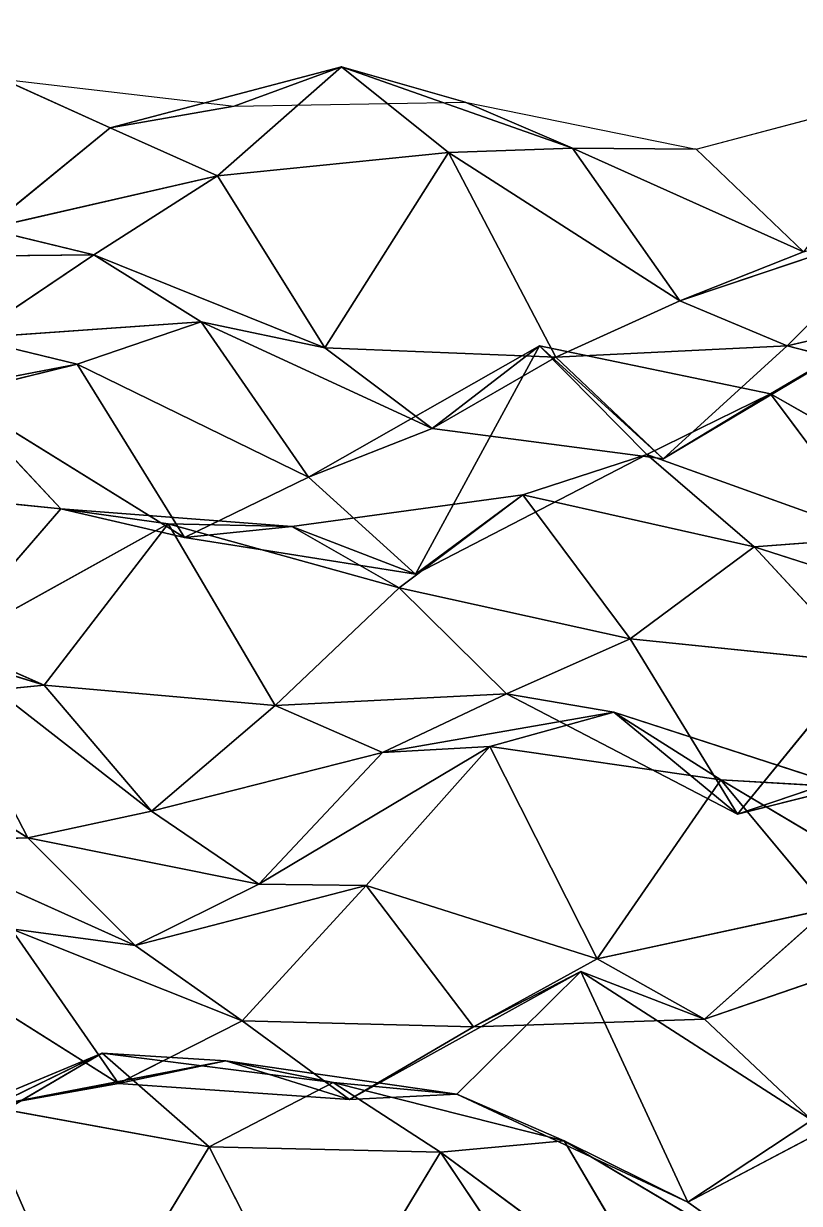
# Model space of a CAD drawing. Header units: metres. Extents: x -3703 to 431, y -1555 to 134.
# Drawn here: x 82.7 to 166.8, y 6.3 to 134.2 of the extents above; entities that cross this region are included whole.
import ezdxf

# ---------------------------------------------------------------- set-up
doc = ezdxf.new("R2010")
doc.units = ezdxf.units.M

msp = doc.modelspace()

# ---------------------------------------------------------------- linework, layer by layer
for p, q in [((92.12601, 122.9233, -361.098), (67.08205, 134.22072, -350.79297)), ((67.08205, 134.22072, -350.79297), (92.12601, 122.9233, -361.098)), ((117.16997, 129.54875, -375.4107), (92.12601, 122.9233, -361.098)), ((92.12601, 122.9233, -361.098), (117.16997, 129.54875, -375.4107)), ((117.16997, 129.54875, -375.4107), (103.75356, 117.719284, -400.261)), ((103.75356, 117.719284, -400.261), (117.16997, 129.54875, -375.4107)), ((105.54242, 125.26603, -334.12637), (117.16997, 129.54875, -375.4107)), ((117.16997, 129.54875, -375.4107), (105.54242, 125.26603, -334.12637)), ((130.58638, 125.71382, -347.05774), (117.16997, 129.54875, -375.4107)), ((142.21393, 120.71136, -386.2658), (117.16997, 129.54875, -375.4107)), ((117.16997, 129.54875, -375.4107), (130.58638, 125.71382, -347.05774)), ((117.16997, 129.54875, -375.4107), (128.79753, 120.262085, -413.6608)), ((128.79753, 120.262085, -413.6608), (117.16997, 129.54875, -375.4107)), ((117.16997, 129.54875, -375.4107), (142.21393, 120.71136, -386.2658)), ((80.49845, 128.21324, -321.9542), (92.12601, 122.9233, -361.098)), ((92.12601, 122.9233, -361.098), (80.49845, 128.21324, -321.9542)), ((80.49845, 128.21324, -321.9542), (105.54242, 125.26603, -334.12637)), ((155.63034, 120.60364, -358.74628), (180.6743, 127.227516, -373.05862)), ((105.54242, 125.26603, -334.12637), (130.58638, 125.71382, -347.05774)), ((130.58638, 125.71382, -347.05774), (142.21393, 120.71136, -386.2658)), ((142.21393, 120.71136, -386.2658), (130.58638, 125.71382, -347.05774)), ((130.58638, 125.71382, -347.05774), (155.63034, 120.60364, -358.74628)), ((105.54242, 125.26603, -334.12637), (92.12601, 122.9233, -361.098)), ((92.12601, 122.9233, -361.098), (105.54242, 125.26603, -334.12637)), ((92.12601, 122.9233, -361.098), (78.7096, 111.980064, -386.14645)), ((78.7096, 111.980064, -386.14645), (92.12601, 122.9233, -361.098)), ((92.12601, 122.9233, -361.098), (103.75356, 117.719284, -400.261)), ((103.75356, 117.719284, -400.261), (92.12601, 122.9233, -361.098)), ((128.79753, 120.262085, -413.6608), (103.75356, 117.719284, -400.261)), ((103.75356, 117.719284, -400.261), (128.79753, 120.262085, -413.6608)), ((128.79753, 120.262085, -413.6608), (115.38112, 99.06676, -436.41684)), ((115.38112, 99.06676, -436.41684), (128.79753, 120.262085, -413.6608)), ((142.21393, 120.71136, -386.2658), (128.79753, 120.262085, -413.6608)), ((128.79753, 120.262085, -413.6608), (142.21393, 120.71136, -386.2658)), ((153.84149, 104.15624, -422.89062), (128.79753, 120.262085, -413.6608)), ((128.79753, 120.262085, -413.6608), (140.42508, 98.07113, -449.02542)), ((140.42508, 98.07113, -449.02542), (128.79753, 120.262085, -413.6608)), ((128.79753, 120.262085, -413.6608), (153.84149, 104.15624, -422.89062)), ((155.63034, 120.60364, -358.74628), (142.21393, 120.71136, -386.2658)), ((167.2579, 109.465355, -396.58234), (142.21393, 120.71136, -386.2658)), ((142.21393, 120.71136, -386.2658), (155.63034, 120.60364, -358.74628)), ((142.21393, 120.71136, -386.2658), (153.84149, 104.15624, -422.89062)), ((153.84149, 104.15624, -422.89062), (142.21393, 120.71136, -386.2658)), ((142.21393, 120.71136, -386.2658), (167.2579, 109.465355, -396.58234)), ((155.63034, 120.60364, -358.74628), (167.2579, 109.465355, -396.58234)), ((167.2579, 109.465355, -396.58234), (155.63034, 120.60364, -358.74628)), ((103.75356, 117.719284, -400.261), (78.7096, 111.980064, -386.14645)), ((78.7096, 111.980064, -386.14645), (103.75356, 117.719284, -400.261)), ((103.75356, 117.719284, -400.261), (90.33716, 109.140305, -425.83813)), ((90.33716, 109.140305, -425.83813), (103.75356, 117.719284, -400.261)), ((103.75356, 117.719284, -400.261), (115.38112, 99.06676, -436.41684)), ((115.38112, 99.06676, -436.41684), (103.75356, 117.719284, -400.261)), ((178.88544, 112.573326, -437.60397), (153.84149, 104.15624, -422.89062)), ((153.84149, 104.15624, -422.89062), (178.88544, 112.573326, -437.60397)), ((178.88544, 112.573326, -437.60397), (165.46904, 99.29198, -462.12964)), ((165.46904, 99.29198, -462.12964), (178.88544, 112.573326, -437.60397)), ((78.7096, 111.980064, -386.14645), (90.33716, 109.140305, -425.83813)), ((90.33716, 109.140305, -425.83813), (78.7096, 111.980064, -386.14645)), ((90.33716, 109.140305, -425.83813), (65.29319, 108.914825, -412.9565)), ((65.29319, 108.914825, -412.9565), (90.33716, 109.140305, -425.83813)), ((90.33716, 109.140305, -425.83813), (76.920746, 100.1183, -451.31622)), ((76.920746, 100.1183, -451.31622), (90.33716, 109.140305, -425.83813)), ((115.38112, 99.06676, -436.41684), (90.33716, 109.140305, -425.83813)), ((90.33716, 109.140305, -425.83813), (101.96471, 101.90254, -464.5464)), ((101.96471, 101.90254, -464.5464), (90.33716, 109.140305, -425.83813)), ((90.33716, 109.140305, -425.83813), (115.38112, 99.06676, -436.41684)), ((167.2579, 109.465355, -396.58234), (153.84149, 104.15624, -422.89062)), ((153.84149, 104.15624, -422.89062), (167.2579, 109.465355, -396.58234)), ((153.84149, 104.15624, -422.89062), (140.42508, 98.07113, -449.02542)), ((140.42508, 98.07113, -449.02542), (153.84149, 104.15624, -422.89062)), ((153.84149, 104.15624, -422.89062), (165.46904, 99.29198, -462.12964)), ((165.46904, 99.29198, -462.12964), (153.84149, 104.15624, -422.89062)), ((101.96471, 101.90254, -464.5464), (76.920746, 100.1183, -451.31622)), ((76.920746, 100.1183, -451.31622), (101.96471, 101.90254, -464.5464)), ((101.96471, 101.90254, -464.5464), (88.5483, 97.302734, -491.0133)), ((88.5483, 97.302734, -491.0133), (101.96471, 101.90254, -464.5464)), ((115.38112, 99.06676, -436.41684), (101.96471, 101.90254, -464.5464)), ((127.00867, 90.34824, -474.79398), (101.96471, 101.90254, -464.5464)), ((101.96471, 101.90254, -464.5464), (115.38112, 99.06676, -436.41684)), ((101.96471, 101.90254, -464.5464), (113.59226, 85.04936, -501.10458)), ((113.59226, 85.04936, -501.10458), (101.96471, 101.90254, -464.5464)), ((101.96471, 101.90254, -464.5464), (127.00867, 90.34824, -474.79398)), ((177.09659, 101.97752, -503.0568), (152.05263, 87.02748, -486.88263)), ((152.05263, 87.02748, -486.88263), (177.09659, 101.97752, -503.0568)), ((177.09659, 101.97752, -503.0568), (163.68019, 94.09549, -528.7898)), ((163.68019, 94.09549, -528.7898), (177.09659, 101.97752, -503.0568)), ((165.46904, 99.29198, -462.12964), (177.09659, 101.97752, -503.0568)), ((177.09659, 101.97752, -503.0568), (165.46904, 99.29198, -462.12964)), ((76.920746, 100.1183, -451.31622), (88.5483, 97.302734, -491.0133)), ((88.5483, 97.302734, -491.0133), (76.920746, 100.1183, -451.31622)), ((138.63623, 99.27809, -517.11743), (113.59226, 85.04936, -501.10458)), ((113.59226, 85.04936, -501.10458), (138.63623, 99.27809, -517.11743)), ((140.42508, 98.07113, -449.02542), (115.38112, 99.06676, -436.41684)), ((115.38112, 99.06676, -436.41684), (127.00867, 90.34824, -474.79398)), ((127.00867, 90.34824, -474.79398), (115.38112, 99.06676, -436.41684)), ((115.38112, 99.06676, -436.41684), (140.42508, 98.07113, -449.02542)), ((138.63623, 99.27809, -517.11743), (125.21981, 74.52333, -539.0775)), ((125.21981, 74.52333, -539.0775), (138.63623, 99.27809, -517.11743)), ((127.00867, 90.34824, -474.79398), (138.63623, 99.27809, -517.11743)), ((138.63623, 99.27809, -517.11743), (127.00867, 90.34824, -474.79398)), ((152.05263, 87.02748, -486.88263), (138.63623, 99.27809, -517.11743)), ((163.68019, 94.09549, -528.7898), (138.63623, 99.27809, -517.11743)), ((138.63623, 99.27809, -517.11743), (152.05263, 87.02748, -486.88263)), ((138.63623, 99.27809, -517.11743), (150.26378, 87.506874, -554.81195)), ((150.26378, 87.506874, -554.81195), (138.63623, 99.27809, -517.11743)), ((138.63623, 99.27809, -517.11743), (163.68019, 94.09549, -528.7898)), ((165.46904, 99.29198, -462.12964), (140.42508, 98.07113, -449.02542)), ((140.42508, 98.07113, -449.02542), (165.46904, 99.29198, -462.12964)), ((165.46904, 99.29198, -462.12964), (152.05263, 87.02748, -486.88263)), ((152.05263, 87.02748, -486.88263), (165.46904, 99.29198, -462.12964)), ((190.513, 92.90019, -473.5316), (165.46904, 99.29198, -462.12964)), ((165.46904, 99.29198, -462.12964), (190.513, 92.90019, -473.5316)), ((88.5483, 97.302734, -491.0133), (63.504337, 92.50876, -477.1101)), ((63.504337, 92.50876, -477.1101), (88.5483, 97.302734, -491.0133)), ((88.5483, 97.302734, -491.0133), (75.13189, 94.02254, -517.77527)), ((75.13189, 94.02254, -517.77527), (88.5483, 97.302734, -491.0133)), ((113.59226, 85.04936, -501.10458), (88.5483, 97.302734, -491.0133)), ((88.5483, 97.302734, -491.0133), (100.17585, 78.50415, -527.1365)), ((100.17585, 78.50415, -527.1365), (88.5483, 97.302734, -491.0133)), ((88.5483, 97.302734, -491.0133), (113.59226, 85.04936, -501.10458)), ((140.42508, 98.07113, -449.02542), (127.00867, 90.34824, -474.79398)), ((127.00867, 90.34824, -474.79398), (140.42508, 98.07113, -449.02542)), ((140.42508, 98.07113, -449.02542), (152.05263, 87.02748, -486.88263)), ((152.05263, 87.02748, -486.88263), (140.42508, 98.07113, -449.02542)), ((100.17585, 78.50415, -527.1365), (75.13189, 94.02254, -517.77527)), ((75.13189, 94.02254, -517.77527), (86.759445, 81.622314, -555.32916)), ((86.759445, 81.622314, -555.32916), (75.13189, 94.02254, -517.77527)), ((75.13189, 94.02254, -517.77527), (100.17585, 78.50415, -527.1365)), ((163.68019, 94.09549, -528.7898), (150.26378, 87.506874, -554.81195)), ((150.26378, 87.506874, -554.81195), (163.68019, 94.09549, -528.7898)), ((152.05263, 87.02748, -486.88263), (163.68019, 94.09549, -528.7898)), ((163.68019, 94.09549, -528.7898), (152.05263, 87.02748, -486.88263)), ((188.72415, 79.80503, -538.42554), (163.68019, 94.09549, -528.7898)), ((163.68019, 94.09549, -528.7898), (175.30774, 78.50402, -565.63007)), ((175.30774, 78.50402, -565.63007), (163.68019, 94.09549, -528.7898)), ((163.68019, 94.09549, -528.7898), (188.72415, 79.80503, -538.42554)), ((127.00867, 90.34824, -474.79398), (113.59226, 85.04936, -501.10458)), ((113.59226, 85.04936, -501.10458), (127.00867, 90.34824, -474.79398)), ((152.05263, 87.02748, -486.88263), (127.00867, 90.34824, -474.79398)), ((127.00867, 90.34824, -474.79398), (152.05263, 87.02748, -486.88263)), ((150.26378, 87.506874, -554.81195), (125.21981, 74.52333, -539.0775)), ((125.21981, 74.52333, -539.0775), (150.26378, 87.506874, -554.81195)), ((150.26378, 87.506874, -554.81195), (136.84738, 83.127815, -581.32825)), ((136.84738, 83.127815, -581.32825), (150.26378, 87.506874, -554.81195)), ((175.30774, 78.50402, -565.63007), (150.26378, 87.506874, -554.81195)), ((150.26378, 87.506874, -554.81195), (161.89133, 77.49388, -592.89966)), ((161.89133, 77.49388, -592.89966), (150.26378, 87.506874, -554.81195)), ((150.26378, 87.506874, -554.81195), (175.30774, 78.50402, -565.63007)), ((113.59226, 85.04936, -501.10458), (100.17585, 78.50415, -527.1365)), ((100.17585, 78.50415, -527.1365), (113.59226, 85.04936, -501.10458)), ((113.59226, 85.04936, -501.10458), (125.21981, 74.52333, -539.0775)), ((125.21981, 74.52333, -539.0775), (113.59226, 85.04936, -501.10458)), ((86.759445, 81.622314, -555.32916), (61.715485, 84.18376, -543.07074)), ((61.715485, 84.18376, -543.07074), (86.759445, 81.622314, -555.32916)), ((136.84738, 83.127815, -581.32825), (111.803406, 79.723366, -567.7358)), ((111.803406, 79.723366, -567.7358), (136.84738, 83.127815, -581.32825)), ((136.84738, 83.127815, -581.32825), (123.43096, 73.054085, -606.57117)), ((123.43096, 73.054085, -606.57117), (136.84738, 83.127815, -581.32825)), ((125.21981, 74.52333, -539.0775), (136.84738, 83.127815, -581.32825)), ((136.84738, 83.127815, -581.32825), (125.21981, 74.52333, -539.0775)), ((161.89133, 77.49388, -592.89966), (136.84738, 83.127815, -581.32825)), ((136.84738, 83.127815, -581.32825), (148.47491, 67.52932, -618.167)), ((148.47491, 67.52932, -618.167), (136.84738, 83.127815, -581.32825)), ((136.84738, 83.127815, -581.32825), (161.89133, 77.49388, -592.89966)), ((86.759445, 81.622314, -555.32916), (73.34303, 66.08864, -579.3512)), ((73.34303, 66.08864, -579.3512), (86.759445, 81.622314, -555.32916)), ((100.17585, 78.50415, -527.1365), (86.759445, 81.622314, -555.32916)), ((111.803406, 79.723366, -567.7358), (86.759445, 81.622314, -555.32916)), ((86.759445, 81.622314, -555.32916), (100.17585, 78.50415, -527.1365)), ((86.759445, 81.622314, -555.32916), (98.38699, 79.999435, -595.29297)), ((98.38699, 79.999435, -595.29297), (86.759445, 81.622314, -555.32916)), ((86.759445, 81.622314, -555.32916), (111.803406, 79.723366, -567.7358)), ((98.38699, 79.999435, -595.29297), (73.34303, 66.08864, -579.3512)), ((73.34303, 66.08864, -579.3512), (98.38699, 79.999435, -595.29297)), ((98.38699, 79.999435, -595.29297), (84.97058, 62.522392, -618.8804)), ((84.97058, 62.522392, -618.8804), (98.38699, 79.999435, -595.29297)), ((111.803406, 79.723366, -567.7358), (98.38699, 79.999435, -595.29297)), ((123.43096, 73.054085, -606.57117), (98.38699, 79.999435, -595.29297)), ((98.38699, 79.999435, -595.29297), (111.803406, 79.723366, -567.7358)), ((98.38699, 79.999435, -595.29297), (110.01455, 60.305252, -631.2158)), ((110.01455, 60.305252, -631.2158), (98.38699, 79.999435, -595.29297)), ((98.38699, 79.999435, -595.29297), (123.43096, 73.054085, -606.57117)), ((100.17585, 78.50415, -527.1365), (111.803406, 79.723366, -567.7358)), ((111.803406, 79.723366, -567.7358), (100.17585, 78.50415, -527.1365)), ((125.21981, 74.52333, -539.0775), (111.803406, 79.723366, -567.7358)), ((111.803406, 79.723366, -567.7358), (125.21981, 74.52333, -539.0775)), ((111.803406, 79.723366, -567.7358), (123.43096, 73.054085, -606.57117)), ((123.43096, 73.054085, -606.57117), (111.803406, 79.723366, -567.7358)), ((125.21981, 74.52333, -539.0775), (100.17585, 78.50415, -527.1365)), ((100.17585, 78.50415, -527.1365), (125.21981, 74.52333, -539.0775)), ((175.30774, 78.50402, -565.63007), (161.89133, 77.49388, -592.89966)), ((161.89133, 77.49388, -592.89966), (175.30774, 78.50402, -565.63007)), ((161.89133, 77.49388, -592.89966), (148.47491, 67.52932, -618.167)), ((148.47491, 67.52932, -618.167), (161.89133, 77.49388, -592.89966)), ((186.9353, 69.46976, -603.93665), (161.89133, 77.49388, -592.89966)), ((161.89133, 77.49388, -592.89966), (173.51889, 64.980316, -630.4282)), ((173.51889, 64.980316, -630.4282), (161.89133, 77.49388, -592.89966)), ((161.89133, 77.49388, -592.89966), (186.9353, 69.46976, -603.93665)), ((123.43096, 73.054085, -606.57117), (110.01455, 60.305252, -631.2158)), ((110.01455, 60.305252, -631.2158), (123.43096, 73.054085, -606.57117)), ((148.47491, 67.52932, -618.167), (123.43096, 73.054085, -606.57117)), ((123.43096, 73.054085, -606.57117), (135.0585, 61.57125, -644.3302)), ((135.0585, 61.57125, -644.3302), (123.43096, 73.054085, -606.57117)), ((123.43096, 73.054085, -606.57117), (148.47491, 67.52932, -618.167)), ((84.97058, 62.522392, -618.8804), (71.554184, 68.36383, -647.68207)), ((96.59815, 48.85469, -656.1509), (71.554184, 68.36383, -647.68207)), ((71.554184, 68.36383, -647.68207), (84.97058, 62.522392, -618.8804)), ((71.554184, 68.36383, -647.68207), (83.18174, 45.954796, -682.9979)), ((83.18174, 45.954796, -682.9979), (71.554184, 68.36383, -647.68207)), ((71.554184, 68.36383, -647.68207), (96.59815, 48.85469, -656.1509)), ((148.47491, 67.52932, -618.167), (135.0585, 61.57125, -644.3302)), ((135.0585, 61.57125, -644.3302), (148.47491, 67.52932, -618.167)), ((173.51889, 64.980316, -630.4282), (148.47491, 67.52932, -618.167)), ((148.47491, 67.52932, -618.167), (160.10248, 48.53575, -654.2466)), ((160.10248, 48.53575, -654.2466), (148.47491, 67.52932, -618.167)), ((148.47491, 67.52932, -618.167), (173.51889, 64.980316, -630.4282)), ((73.34303, 66.08864, -579.3512), (84.97058, 62.522392, -618.8804)), ((84.97058, 62.522392, -618.8804), (73.34303, 66.08864, -579.3512)), ((173.51889, 64.980316, -630.4282), (160.10248, 48.53575, -654.2466)), ((160.10248, 48.53575, -654.2466), (173.51889, 64.980316, -630.4282)), ((83.18174, 45.954796, -682.9979), (58.13777, 61.78576, -673.70667)), ((58.13777, 61.78576, -673.70667), (83.18174, 45.954796, -682.9979)), ((84.97058, 62.522392, -618.8804), (59.92662, 60.041565, -605.4945)), ((59.92662, 60.041565, -605.4945), (84.97058, 62.522392, -618.8804)), ((110.01455, 60.305252, -631.2158), (84.97058, 62.522392, -618.8804)), ((84.97058, 62.522392, -618.8804), (96.59815, 48.85469, -656.1509)), ((96.59815, 48.85469, -656.1509), (84.97058, 62.522392, -618.8804)), ((84.97058, 62.522392, -618.8804), (110.01455, 60.305252, -631.2158)), ((135.0585, 61.57125, -644.3302), (110.01455, 60.305252, -631.2158)), ((110.01455, 60.305252, -631.2158), (135.0585, 61.57125, -644.3302)), ((135.0585, 61.57125, -644.3302), (121.64211, 55.21192, -670.4036)), ((121.64211, 55.21192, -670.4036), (135.0585, 61.57125, -644.3302)), ((160.10248, 48.53575, -654.2466), (135.0585, 61.57125, -644.3302)), ((135.0585, 61.57125, -644.3302), (146.68607, 59.588463, -684.2135)), ((146.68607, 59.588463, -684.2135), (135.0585, 61.57125, -644.3302)), ((135.0585, 61.57125, -644.3302), (160.10248, 48.53575, -654.2466)), ((110.01455, 60.305252, -631.2158), (96.59815, 48.85469, -656.1509)), ((96.59815, 48.85469, -656.1509), (110.01455, 60.305252, -631.2158)), ((110.01455, 60.305252, -631.2158), (121.64211, 55.21192, -670.4036)), ((121.64211, 55.21192, -670.4036), (110.01455, 60.305252, -631.2158)), ((146.68607, 59.588463, -684.2135), (121.64211, 55.21192, -670.4036)), ((121.64211, 55.21192, -670.4036), (146.68607, 59.588463, -684.2135)), ((146.68607, 59.588463, -684.2135), (133.26965, 55.84629, -710.8722)), ((133.26965, 55.84629, -710.8722), (146.68607, 59.588463, -684.2135)), ((160.10248, 48.53575, -654.2466), (146.68607, 59.588463, -684.2135)), ((171.73004, 51.464005, -695.228), (146.68607, 59.588463, -684.2135)), ((146.68607, 59.588463, -684.2135), (160.10248, 48.53575, -654.2466)), ((146.68607, 59.588463, -684.2135), (158.31363, 52.239227, -722.89685)), ((158.31363, 52.239227, -722.89685), (146.68607, 59.588463, -684.2135)), ((146.68607, 59.588463, -684.2135), (171.73004, 51.464005, -695.228)), ((185.14642, 57.02803, -668.9767), (160.10248, 48.53575, -654.2466)), ((160.10248, 48.53575, -654.2466), (185.14642, 57.02803, -668.9767)), ((121.64211, 55.21192, -670.4036), (96.59815, 48.85469, -656.1509)), ((96.59815, 48.85469, -656.1509), (121.64211, 55.21192, -670.4036)), ((133.26965, 55.84629, -710.8722), (108.2257, 40.923508, -694.7041)), ((108.2257, 40.923508, -694.7041), (133.26965, 55.84629, -710.8722)), ((121.64211, 55.21192, -670.4036), (108.2257, 40.923508, -694.7041)), ((108.2257, 40.923508, -694.7041), (121.64211, 55.21192, -670.4036)), ((133.26965, 55.84629, -710.8722), (119.85325, 40.79023, -735.001)), ((119.85325, 40.79023, -735.001), (133.26965, 55.84629, -710.8722)), ((121.64211, 55.21192, -670.4036), (133.26965, 55.84629, -710.8722)), ((133.26965, 55.84629, -710.8722), (121.64211, 55.21192, -670.4036)), ((158.31363, 52.239227, -722.89685), (133.26965, 55.84629, -710.8722)), ((133.26965, 55.84629, -710.8722), (144.89722, 32.84429, -746.0554)), ((144.89722, 32.84429, -746.0554), (133.26965, 55.84629, -710.8722)), ((133.26965, 55.84629, -710.8722), (158.31363, 52.239227, -722.89685)), ((158.31363, 52.239227, -722.89685), (144.89722, 32.84429, -746.0554)), ((144.89722, 32.84429, -746.0554), (158.31363, 52.239227, -722.89685)), ((171.73004, 51.464005, -695.228), (158.31363, 52.239227, -722.89685)), ((183.35757, 37.30661, -732.389), (158.31363, 52.239227, -722.89685)), ((158.31363, 52.239227, -722.89685), (171.73004, 51.464005, -695.228)), ((158.31363, 52.239227, -722.89685), (169.94116, 38.246895, -760.09467)), ((169.94116, 38.246895, -760.09467), (158.31363, 52.239227, -722.89685)), ((158.31363, 52.239227, -722.89685), (183.35757, 37.30661, -732.389)), ((160.10248, 48.53575, -654.2466), (171.73004, 51.464005, -695.228)), ((171.73004, 51.464005, -695.228), (160.10248, 48.53575, -654.2466)), ((96.59815, 48.85469, -656.1509), (83.18174, 45.954796, -682.9979)), ((83.18174, 45.954796, -682.9979), (96.59815, 48.85469, -656.1509)), ((96.59815, 48.85469, -656.1509), (108.2257, 40.923508, -694.7041)), ((108.2257, 40.923508, -694.7041), (96.59815, 48.85469, -656.1509)), ((83.18174, 45.954796, -682.9979), (69.76533, 45.574356, -710.4083)), ((69.76533, 45.574356, -710.4083), (83.18174, 45.954796, -682.9979)), ((94.80929, 34.2731, -720.71246), (69.76533, 45.574356, -710.4083)), ((69.76533, 45.574356, -710.4083), (94.80929, 34.2731, -720.71246)), ((108.2257, 40.923508, -694.7041), (83.18174, 45.954796, -682.9979)), ((83.18174, 45.954796, -682.9979), (94.80929, 34.2731, -720.71246)), ((94.80929, 34.2731, -720.71246), (83.18174, 45.954796, -682.9979)), ((83.18174, 45.954796, -682.9979), (108.2257, 40.923508, -694.7041)), ((108.2257, 40.923508, -694.7041), (94.80929, 34.2731, -720.71246)), ((94.80929, 34.2731, -720.71246), (108.2257, 40.923508, -694.7041)), ((119.85325, 40.79023, -735.001), (94.80929, 34.2731, -720.71246)), ((94.80929, 34.2731, -720.71246), (119.85325, 40.79023, -735.001)), ((119.85325, 40.79023, -735.001), (106.43684, 26.119522, -759.21594)), ((106.43684, 26.119522, -759.21594), (119.85325, 40.79023, -735.001)), ((108.2257, 40.923508, -694.7041), (119.85325, 40.79023, -735.001)), ((119.85325, 40.79023, -735.001), (108.2257, 40.923508, -694.7041)), ((144.89722, 32.84429, -746.0554), (119.85325, 40.79023, -735.001)), ((119.85325, 40.79023, -735.001), (131.4808, 25.479721, -771.90405)), ((131.4808, 25.479721, -771.90405), (119.85325, 40.79023, -735.001)), ((119.85325, 40.79023, -735.001), (144.89722, 32.84429, -746.0554)), ((169.94116, 38.246895, -760.09467), (144.89722, 32.84429, -746.0554)), ((144.89722, 32.84429, -746.0554), (169.94116, 38.246895, -760.09467)), ((169.94116, 38.246895, -760.09467), (156.52475, 26.305573, -784.92)), ((156.52475, 26.305573, -784.92), (169.94116, 38.246895, -760.09467)), ((94.80929, 34.2731, -720.71246), (81.392876, 36.09069, -748.6144)), ((106.43684, 26.119522, -759.21594), (81.392876, 36.09069, -748.6144)), ((81.392876, 36.09069, -748.6144), (94.80929, 34.2731, -720.71246)), ((81.392876, 36.09069, -748.6144), (93.02044, 19.348236, -785.19727)), ((93.02044, 19.348236, -785.19727), (81.392876, 36.09069, -748.6144)), ((81.392876, 36.09069, -748.6144), (106.43684, 26.119522, -759.21594)), ((93.02044, 19.348236, -785.19727), (67.97648, 35.118225, -775.89233)), ((67.97648, 35.118225, -775.89233), (93.02044, 19.348236, -785.19727)), ((181.56873, 34.923782, -799.6783), (156.52475, 26.305573, -784.92)), ((156.52475, 26.305573, -784.92), (181.56873, 34.923782, -799.6783)), ((94.80929, 34.2731, -720.71246), (106.43684, 26.119522, -759.21594)), ((106.43684, 26.119522, -759.21594), (94.80929, 34.2731, -720.71246)), ((144.89722, 32.84429, -746.0554), (131.4808, 25.479721, -771.90405)), ((131.4808, 25.479721, -771.90405), (144.89722, 32.84429, -746.0554)), ((144.89722, 32.84429, -746.0554), (156.52475, 26.305573, -784.92)), ((156.52475, 26.305573, -784.92), (144.89722, 32.84429, -746.0554)), ((143.10837, 31.481514, -813.5728), (118.0644, 17.601921, -797.63806)), ((118.0644, 17.601921, -797.63806), (143.10837, 31.481514, -813.5728)), ((143.10837, 31.481514, -813.5728), (129.69196, 18.165863, -838.0908)), ((129.69196, 18.165863, -838.0908), (143.10837, 31.481514, -813.5728)), ((131.4808, 25.479721, -771.90405), (143.10837, 31.481514, -813.5728)), ((143.10837, 31.481514, -813.5728), (131.4808, 25.479721, -771.90405)), ((156.52475, 26.305573, -784.92), (143.10837, 31.481514, -813.5728)), ((168.15231, 15.338623, -822.7943), (143.10837, 31.481514, -813.5728)), ((143.10837, 31.481514, -813.5728), (156.52475, 26.305573, -784.92)), ((143.10837, 31.481514, -813.5728), (154.7359, 6.451233, -848.3025)), ((154.7359, 6.451233, -848.3025), (143.10837, 31.481514, -813.5728)), ((143.10837, 31.481514, -813.5728), (168.15231, 15.338623, -822.7943)), ((106.43684, 26.119522, -759.21594), (93.02044, 19.348236, -785.19727)), ((93.02044, 19.348236, -785.19727), (106.43684, 26.119522, -759.21594)), ((131.4808, 25.479721, -771.90405), (106.43684, 26.119522, -759.21594)), ((106.43684, 26.119522, -759.21594), (118.0644, 17.601921, -797.63806)), ((118.0644, 17.601921, -797.63806), (106.43684, 26.119522, -759.21594)), ((106.43684, 26.119522, -759.21594), (131.4808, 25.479721, -771.90405)), ((156.52475, 26.305573, -784.92), (131.4808, 25.479721, -771.90405)), ((131.4808, 25.479721, -771.90405), (156.52475, 26.305573, -784.92)), ((156.52475, 26.305573, -784.92), (168.15231, 15.338623, -822.7943)), ((168.15231, 15.338623, -822.7943), (156.52475, 26.305573, -784.92)), ((131.4808, 25.479721, -771.90405), (118.0644, 17.601921, -797.63806)), ((118.0644, 17.601921, -797.63806), (131.4808, 25.479721, -771.90405)), ((91.231575, 22.617683, -853.7505), (66.187614, 7.918823, -837.63257)), ((66.187614, 7.918823, -837.63257), (91.231575, 22.617683, -853.7505)), ((91.231575, 22.617683, -853.7505), (77.81516, 17.0215, -879.9946)), ((77.81516, 17.0215, -879.9946), (91.231575, 22.617683, -853.7505)), ((79.60403, 16.959244, -812.15857), (91.231575, 22.617683, -853.7505)), ((91.231575, 22.617683, -853.7505), (79.60403, 16.959244, -812.15857)), ((104.64799, 21.77359, -826.0663), (79.60403, 16.959244, -812.15857)), ((79.60403, 16.959244, -812.15857), (104.64799, 21.77359, -826.0663)), ((104.64799, 21.77359, -826.0663), (91.231575, 22.617683, -853.7505)), ((116.275536, 19.450516, -865.87354), (91.231575, 22.617683, -853.7505)), ((91.231575, 22.617683, -853.7505), (104.64799, 21.77359, -826.0663)), ((91.231575, 22.617683, -853.7505), (102.85912, 12.481178, -891.81055)), ((102.85912, 12.481178, -891.81055), (91.231575, 22.617683, -853.7505)), ((91.231575, 22.617683, -853.7505), (116.275536, 19.450516, -865.87354)), ((93.02044, 19.348236, -785.19727), (104.64799, 21.77359, -826.0663)), ((104.64799, 21.77359, -826.0663), (93.02044, 19.348236, -785.19727)), ((118.0644, 17.601921, -797.63806), (104.64799, 21.77359, -826.0663)), ((129.69196, 18.165863, -838.0908), (104.64799, 21.77359, -826.0663)), ((104.64799, 21.77359, -826.0663), (118.0644, 17.601921, -797.63806)), ((104.64799, 21.77359, -826.0663), (116.275536, 19.450516, -865.87354)), ((116.275536, 19.450516, -865.87354), (104.64799, 21.77359, -826.0663)), ((104.64799, 21.77359, -826.0663), (129.69196, 18.165863, -838.0908)), ((93.02044, 19.348236, -785.19727), (79.60403, 16.959244, -812.15857)), ((79.60403, 16.959244, -812.15857), (93.02044, 19.348236, -785.19727)), ((118.0644, 17.601921, -797.63806), (93.02044, 19.348236, -785.19727)), ((93.02044, 19.348236, -785.19727), (118.0644, 17.601921, -797.63806)), ((116.275536, 19.450516, -865.87354), (102.85912, 12.481178, -891.81055)), ((102.85912, 12.481178, -891.81055), (116.275536, 19.450516, -865.87354)), ((129.69196, 18.165863, -838.0908), (116.275536, 19.450516, -865.87354)), ((141.31949, 13.107742, -877.2864), (116.275536, 19.450516, -865.87354)), ((116.275536, 19.450516, -865.87354), (129.69196, 18.165863, -838.0908)), ((116.275536, 19.450516, -865.87354), (127.90308, 11.897034, -904.5111)), ((127.90308, 11.897034, -904.5111), (116.275536, 19.450516, -865.87354)), ((116.275536, 19.450516, -865.87354), (141.31949, 13.107742, -877.2864)), ((179.77988, 19.69754, -864.0957), (154.7359, 6.451233, -848.3025)), ((154.7359, 6.451233, -848.3025), (179.77988, 19.69754, -864.0957)), ((118.0644, 17.601921, -797.63806), (129.69196, 18.165863, -838.0908)), ((129.69196, 18.165863, -838.0908), (118.0644, 17.601921, -797.63806)), ((154.7359, 6.451233, -848.3025), (129.69196, 18.165863, -838.0908)), ((129.69196, 18.165863, -838.0908), (141.31949, 13.107742, -877.2864)), ((141.31949, 13.107742, -877.2864), (129.69196, 18.165863, -838.0908)), ((129.69196, 18.165863, -838.0908), (154.7359, 6.451233, -848.3025)), ((102.85912, 12.481178, -891.81055), (77.81516, 17.0215, -879.9946)), ((77.81516, 17.0215, -879.9946), (102.85912, 12.481178, -891.81055)), ((168.15231, 15.338623, -822.7943), (154.7359, 6.451233, -848.3025)), ((154.7359, 6.451233, -848.3025), (168.15231, 15.338623, -822.7943)), ((141.31949, 13.107742, -877.2864), (127.90308, 11.897034, -904.5111)), ((127.90308, 11.897034, -904.5111), (141.31949, 13.107742, -877.2864)), ((154.7359, 6.451233, -848.3025), (141.31949, 13.107742, -877.2864)), ((166.36346, -1.74118, -886.79736), (141.31949, 13.107742, -877.2864)), ((141.31949, 13.107742, -877.2864), (154.7359, 6.451233, -848.3025)), ((141.31949, 13.107742, -877.2864), (152.94705, -6.576218, -913.2117)), ((152.94705, -6.576218, -913.2117), (141.31949, 13.107742, -877.2864)), ((141.31949, 13.107742, -877.2864), (166.36346, -1.74118, -886.79736)), ((102.85912, 12.481178, -891.81055), (89.442726, -9.597824, -914.369)), ((89.442726, -9.597824, -914.369), (102.85912, 12.481178, -891.81055)), ((127.90308, 11.897034, -904.5111), (102.85912, 12.481178, -891.81055)), ((102.85912, 12.481178, -891.81055), (114.48669, -10.363068, -927.02905)), ((114.48669, -10.363068, -927.02905), (102.85912, 12.481178, -891.81055)), ((102.85912, 12.481178, -891.81055), (127.90308, 11.897034, -904.5111)), ((127.90308, 11.897034, -904.5111), (114.48669, -10.363068, -927.02905)), ((114.48669, -10.363068, -927.02905), (127.90308, 11.897034, -904.5111)), ((152.94705, -6.576218, -913.2117), (127.90308, 11.897034, -904.5111)), ((127.90308, 11.897034, -904.5111), (139.53067, -5.438736, -940.9614)), ((139.53067, -5.438736, -940.9614), (127.90308, 11.897034, -904.5111)), ((127.90308, 11.897034, -904.5111), (152.94705, -6.576218, -913.2117)), ((154.7359, 6.451233, -848.3025), (166.36346, -1.74118, -886.79736)), ((166.36346, -1.74118, -886.79736), (154.7359, 6.451233, -848.3025))]:
    msp.add_line(p, q)
for points in [[(80.49845, 128.21324, -321.9542), (92.12601, 122.9233, -361.098), (67.08205, 134.22072, -350.79297), (67.082146, 134.22083, -350.79288)], [(78.7096, 111.980064, -386.14645), (67.08205, 134.22072, -350.79297), (92.12601, 122.9233, -361.098), (92.12611, 122.9234, -361.0979)], [(103.75356, 117.719284, -400.261), (92.12601, 122.9233, -361.098), (117.16997, 129.54875, -375.4107), (117.17007, 129.54886, -375.4106)], [(105.54242, 125.26603, -334.12637), (117.16997, 129.54875, -375.4107), (92.12601, 122.9233, -361.098), (92.12611, 122.9234, -361.0979)], [(117.16997, 129.54875, -375.4107), (128.79753, 120.262085, -413.6608), (103.75356, 117.719284, -400.261), (103.75366, 117.71938, -400.2609)], [(117.16997, 129.54875, -375.4107), (105.54242, 125.26603, -334.12637), (130.58638, 125.71382, -347.05774), (130.58649, 125.71392, -347.05765)], [(130.58638, 125.71382, -347.05774), (142.21393, 120.71136, -386.2658), (117.16997, 129.54875, -375.4107), (117.17007, 129.54886, -375.4106)], [(128.79753, 120.262085, -413.6608), (117.16997, 129.54875, -375.4107), (142.21393, 120.71136, -386.2658), (142.21404, 120.71146, -386.26572)], [(92.12601, 122.9233, -361.098), (80.49845, 128.21324, -321.9542), (105.54242, 125.26603, -334.12637), (105.54252, 125.26613, -334.12628)], [(167.2579, 109.465355, -396.58234), (155.63034, 120.60364, -358.74628), (180.6743, 127.227516, -373.05862), (180.67441, 127.227615, -373.05853)], [(142.21393, 120.71136, -386.2658), (130.58638, 125.71382, -347.05774), (155.63034, 120.60364, -358.74628), (155.63045, 120.60374, -358.7462)], [(92.12601, 122.9233, -361.098), (103.75356, 117.719284, -400.261), (78.7096, 111.980064, -386.14645), (78.7097, 111.98016, -386.14636)], [(115.38112, 99.06676, -436.41684), (103.75356, 117.719284, -400.261), (128.79753, 120.262085, -413.6608), (128.79764, 120.262184, -413.6607)], [(128.79753, 120.262085, -413.6608), (140.42508, 98.07113, -449.02542), (115.38112, 99.06676, -436.41684), (115.38122, 99.06686, -436.41675)], [(142.21393, 120.71136, -386.2658), (153.84149, 104.15624, -422.89062), (128.79753, 120.262085, -413.6608), (128.79764, 120.262184, -413.6607)], [(140.42508, 98.07113, -449.02542), (128.79753, 120.262085, -413.6608), (153.84149, 104.15624, -422.89062), (153.8416, 104.15634, -422.89053)], [(155.63034, 120.60364, -358.74628), (167.2579, 109.465355, -396.58234), (142.21393, 120.71136, -386.2658), (142.21404, 120.71146, -386.26572)], [(153.84149, 104.15624, -422.89062), (142.21393, 120.71136, -386.2658), (167.2579, 109.465355, -396.58234), (167.25801, 109.465454, -396.58224)], [(90.33716, 109.140305, -425.83813), (78.7096, 111.980064, -386.14645), (103.75356, 117.719284, -400.261), (103.75366, 117.71938, -400.2609)], [(103.75356, 117.719284, -400.261), (115.38112, 99.06676, -436.41684), (90.33716, 109.140305, -425.83813), (90.33726, 109.1404, -425.83804)], [(165.46904, 99.29198, -462.12964), (153.84149, 104.15624, -422.89062), (178.88544, 112.573326, -437.60397), (178.88554, 112.573425, -437.60388)], [(167.2579, 109.465355, -396.58234), (178.88544, 112.573326, -437.60397), (153.84149, 104.15624, -422.89062), (153.8416, 104.15634, -422.89053)], [(178.88544, 112.573326, -437.60397), (190.513, 92.90019, -473.5316), (165.46904, 99.29198, -462.12964), (165.46915, 99.292076, -462.12955)], [(78.7096, 111.980064, -386.14645), (90.33716, 109.140305, -425.83813), (65.29319, 108.914825, -412.9565), (65.29329, 108.914925, -412.95642)], [(76.920746, 100.1183, -451.31622), (65.29319, 108.914825, -412.9565), (90.33716, 109.140305, -425.83813), (90.33726, 109.1404, -425.83804)], [(90.33716, 109.140305, -425.83813), (101.96471, 101.90254, -464.5464), (76.920746, 100.1183, -451.31622), (76.920845, 100.1184, -451.31613)], [(101.96471, 101.90254, -464.5464), (90.33716, 109.140305, -425.83813), (115.38112, 99.06676, -436.41684), (115.38122, 99.06686, -436.41675)], [(153.84149, 104.15624, -422.89062), (165.46904, 99.29198, -462.12964), (140.42508, 98.07113, -449.02542), (140.42519, 98.07123, -449.02533)], [(88.5483, 97.302734, -491.0133), (76.920746, 100.1183, -451.31622), (101.96471, 101.90254, -464.5464), (101.964806, 101.90264, -464.5463)], [(101.96471, 101.90254, -464.5464), (113.59226, 85.04936, -501.10458), (88.5483, 97.302734, -491.0133), (88.5484, 97.30283, -491.0132)], [(115.38112, 99.06676, -436.41684), (127.00867, 90.34824, -474.79398), (101.96471, 101.90254, -464.5464), (101.964806, 101.90264, -464.5463)], [(113.59226, 85.04936, -501.10458), (101.96471, 101.90254, -464.5464), (127.00867, 90.34824, -474.79398), (127.008766, 90.34834, -474.79388)], [(163.68019, 94.09549, -528.7898), (152.05263, 87.02748, -486.88263), (177.09659, 101.97752, -503.0568), (177.0967, 101.97762, -503.0567)], [(165.46904, 99.29198, -462.12964), (177.09659, 101.97752, -503.0568), (152.05263, 87.02748, -486.88263), (152.05273, 87.02758, -486.88254)], [(177.09659, 101.97752, -503.0568), (188.72415, 79.80503, -538.42554), (163.68019, 94.09549, -528.7898), (163.6803, 94.09559, -528.7897)], [(177.09659, 101.97752, -503.0568), (165.46904, 99.29198, -462.12964), (190.513, 92.90019, -473.5316), (190.5131, 92.90029, -473.5315)], [(76.920746, 100.1183, -451.31622), (88.5483, 97.302734, -491.0133), (63.504337, 92.50876, -477.1101), (63.504436, 92.50886, -477.11002)], [(125.21981, 74.52333, -539.0775), (113.59226, 85.04936, -501.10458), (138.63623, 99.27809, -517.11743), (138.63634, 99.27819, -517.1173)], [(127.00867, 90.34824, -474.79398), (138.63623, 99.27809, -517.11743), (113.59226, 85.04936, -501.10458), (113.59236, 85.04946, -501.1045)], [(127.00867, 90.34824, -474.79398), (115.38112, 99.06676, -436.41684), (140.42508, 98.07113, -449.02542), (140.42519, 98.07123, -449.02533)], [(138.63623, 99.27809, -517.11743), (150.26378, 87.506874, -554.81195), (125.21981, 74.52333, -539.0775), (125.21991, 74.52343, -539.0774)], [(138.63623, 99.27809, -517.11743), (127.00867, 90.34824, -474.79398), (152.05263, 87.02748, -486.88263), (152.05273, 87.02758, -486.88254)], [(152.05263, 87.02748, -486.88263), (163.68019, 94.09549, -528.7898), (138.63623, 99.27809, -517.11743), (138.63634, 99.27819, -517.1173)], [(150.26378, 87.506874, -554.81195), (138.63623, 99.27809, -517.11743), (163.68019, 94.09549, -528.7898), (163.6803, 94.09559, -528.7897)], [(152.05263, 87.02748, -486.88263), (140.42508, 98.07113, -449.02542), (165.46904, 99.29198, -462.12964), (165.46915, 99.292076, -462.12955)], [(75.13189, 94.02254, -517.77527), (63.504337, 92.50876, -477.1101), (88.5483, 97.302734, -491.0133), (88.5484, 97.30283, -491.0132)], [(88.5483, 97.302734, -491.0133), (100.17585, 78.50415, -527.1365), (75.13189, 94.02254, -517.77527), (75.13199, 94.02264, -517.77515)], [(100.17585, 78.50415, -527.1365), (88.5483, 97.302734, -491.0133), (113.59226, 85.04936, -501.10458), (113.59236, 85.04946, -501.1045)], [(140.42508, 98.07113, -449.02542), (152.05263, 87.02748, -486.88263), (127.00867, 90.34824, -474.79398), (127.008766, 90.34834, -474.79388)], [(75.13189, 94.02254, -517.77527), (86.759445, 81.622314, -555.32916), (61.715485, 84.18376, -543.07074), (61.715584, 84.18386, -543.0706)], [(86.759445, 81.622314, -555.32916), (75.13189, 94.02254, -517.77527), (100.17585, 78.50415, -527.1365), (100.17595, 78.50425, -527.13635)], [(163.68019, 94.09549, -528.7898), (175.30774, 78.50402, -565.63007), (150.26378, 87.506874, -554.81195), (150.26389, 87.50697, -554.8118)], [(175.30774, 78.50402, -565.63007), (163.68019, 94.09549, -528.7898), (188.72415, 79.80503, -538.42554), (188.72426, 79.80513, -538.4254)], [(136.84738, 83.127815, -581.32825), (125.21981, 74.52333, -539.0775), (150.26378, 87.506874, -554.81195), (150.26389, 87.50697, -554.8118)], [(150.26378, 87.506874, -554.81195), (161.89133, 77.49388, -592.89966), (136.84738, 83.127815, -581.32825), (136.84749, 83.127914, -581.3281)], [(161.89133, 77.49388, -592.89966), (150.26378, 87.506874, -554.81195), (175.30774, 78.50402, -565.63007), (175.30785, 78.50412, -565.62994)], [(113.59226, 85.04936, -501.10458), (125.21981, 74.52333, -539.0775), (100.17585, 78.50415, -527.1365), (100.17595, 78.50425, -527.13635)], [(73.34303, 66.08864, -579.3512), (61.715485, 84.18376, -543.07074), (86.759445, 81.622314, -555.32916), (86.759544, 81.62241, -555.32904)], [(123.43096, 73.054085, -606.57117), (111.803406, 79.723366, -567.7358), (136.84738, 83.127815, -581.32825), (136.84749, 83.127914, -581.3281)], [(125.21981, 74.52333, -539.0775), (136.84738, 83.127815, -581.32825), (111.803406, 79.723366, -567.7358), (111.803505, 79.723465, -567.73566)], [(136.84738, 83.127815, -581.32825), (148.47491, 67.52932, -618.167), (123.43096, 73.054085, -606.57117), (123.43106, 73.054184, -606.57104)], [(148.47491, 67.52932, -618.167), (136.84738, 83.127815, -581.32825), (161.89133, 77.49388, -592.89966), (161.89143, 77.49398, -592.89954)], [(86.759445, 81.622314, -555.32916), (98.38699, 79.999435, -595.29297), (73.34303, 66.08864, -579.3512), (73.34313, 66.08874, -579.3511)], [(100.17585, 78.50415, -527.1365), (111.803406, 79.723366, -567.7358), (86.759445, 81.622314, -555.32916), (86.759544, 81.62241, -555.32904)], [(98.38699, 79.999435, -595.29297), (86.759445, 81.622314, -555.32916), (111.803406, 79.723366, -567.7358), (111.803505, 79.723465, -567.73566)], [(84.97058, 62.522392, -618.8804), (73.34303, 66.08864, -579.3512), (98.38699, 79.999435, -595.29297), (98.38709, 79.999535, -595.29285)], [(98.38699, 79.999435, -595.29297), (110.01455, 60.305252, -631.2158), (84.97058, 62.522392, -618.8804), (84.97068, 62.52249, -618.88025)], [(111.803406, 79.723366, -567.7358), (123.43096, 73.054085, -606.57117), (98.38699, 79.999435, -595.29297), (98.38709, 79.999535, -595.29285)], [(110.01455, 60.305252, -631.2158), (98.38699, 79.999435, -595.29297), (123.43096, 73.054085, -606.57117), (123.43106, 73.054184, -606.57104)], [(111.803406, 79.723366, -567.7358), (100.17585, 78.50415, -527.1365), (125.21981, 74.52333, -539.0775), (125.21991, 74.52343, -539.0774)], [(175.30774, 78.50402, -565.63007), (186.9353, 69.46976, -603.93665), (161.89133, 77.49388, -592.89966), (161.89143, 77.49398, -592.89954)], [(161.89133, 77.49388, -592.89966), (173.51889, 64.980316, -630.4282), (148.47491, 67.52932, -618.167), (148.47502, 67.52942, -618.1669)], [(173.51889, 64.980316, -630.4282), (161.89133, 77.49388, -592.89966), (186.9353, 69.46976, -603.93665), (186.93541, 69.46986, -603.9365)], [(123.43096, 73.054085, -606.57117), (135.0585, 61.57125, -644.3302), (110.01455, 60.305252, -631.2158), (110.01465, 60.30535, -631.2157)], [(135.0585, 61.57125, -644.3302), (123.43096, 73.054085, -606.57117), (148.47491, 67.52932, -618.167), (148.47502, 67.52942, -618.1669)], [(71.554184, 68.36383, -647.68207), (83.18174, 45.954796, -682.9979), (58.13777, 61.78576, -673.70667), (58.13787, 61.78586, -673.70654)], [(71.554184, 68.36383, -647.68207), (59.92662, 60.041565, -605.4945), (84.97058, 62.522392, -618.8804), (84.97068, 62.52249, -618.88025)], [(84.97058, 62.522392, -618.8804), (96.59815, 48.85469, -656.1509), (71.554184, 68.36383, -647.68207), (71.55428, 68.36393, -647.68195)], [(83.18174, 45.954796, -682.9979), (71.554184, 68.36383, -647.68207), (96.59815, 48.85469, -656.1509), (96.59825, 48.85479, -656.15076)], [(148.47491, 67.52932, -618.167), (160.10248, 48.53575, -654.2466), (135.0585, 61.57125, -644.3302), (135.05861, 61.57135, -644.3301)], [(160.10248, 48.53575, -654.2466), (148.47491, 67.52932, -618.167), (173.51889, 64.980316, -630.4282), (173.519, 64.980415, -630.4281)], [(73.34303, 66.08864, -579.3512), (84.97058, 62.522392, -618.8804), (59.92662, 60.041565, -605.4945), (59.92672, 60.041664, -605.4944)], [(173.51889, 64.980316, -630.4282), (185.14642, 57.02803, -668.9767), (160.10248, 48.53575, -654.2466), (160.10258, 48.53585, -654.24646)], [(69.76533, 45.574356, -710.4083), (58.13777, 61.78576, -673.70667), (83.18174, 45.954796, -682.9979), (83.18184, 45.954895, -682.9978)], [(96.59815, 48.85469, -656.1509), (84.97058, 62.522392, -618.8804), (110.01455, 60.305252, -631.2158), (110.01465, 60.30535, -631.2157)], [(121.64211, 55.21192, -670.4036), (110.01455, 60.305252, -631.2158), (135.0585, 61.57125, -644.3302), (135.05861, 61.57135, -644.3301)], [(135.0585, 61.57125, -644.3302), (146.68607, 59.588463, -684.2135), (121.64211, 55.21192, -670.4036), (121.64221, 55.21202, -670.4035)], [(146.68607, 59.588463, -684.2135), (135.0585, 61.57125, -644.3302), (160.10248, 48.53575, -654.2466), (160.10258, 48.53585, -654.24646)], [(110.01455, 60.305252, -631.2158), (121.64211, 55.21192, -670.4036), (96.59815, 48.85469, -656.1509), (96.59825, 48.85479, -656.15076)], [(133.26965, 55.84629, -710.8722), (121.64211, 55.21192, -670.4036), (146.68607, 59.588463, -684.2135), (146.68617, 59.588562, -684.2134)], [(146.68607, 59.588463, -684.2135), (158.31363, 52.239227, -722.89685), (133.26965, 55.84629, -710.8722), (133.26976, 55.84639, -710.8721)], [(160.10248, 48.53575, -654.2466), (171.73004, 51.464005, -695.228), (146.68607, 59.588463, -684.2135), (146.68617, 59.588562, -684.2134)], [(158.31363, 52.239227, -722.89685), (146.68607, 59.588463, -684.2135), (171.73004, 51.464005, -695.228), (171.73015, 51.464104, -695.2279)], [(171.73004, 51.464005, -695.228), (160.10248, 48.53575, -654.2466), (185.14642, 57.02803, -668.9767), (185.14653, 57.02813, -668.97656)], [(108.2257, 40.923508, -694.7041), (96.59815, 48.85469, -656.1509), (121.64211, 55.21192, -670.4036), (121.64221, 55.21202, -670.4035)], [(119.85325, 40.79023, -735.001), (108.2257, 40.923508, -694.7041), (133.26965, 55.84629, -710.8722), (133.26976, 55.84639, -710.8721)], [(121.64211, 55.21192, -670.4036), (133.26965, 55.84629, -710.8722), (108.2257, 40.923508, -694.7041), (108.2258, 40.923607, -694.704)], [(133.26965, 55.84629, -710.8722), (144.89722, 32.84429, -746.0554), (119.85325, 40.79023, -735.001), (119.85335, 40.79033, -735.00085)], [(144.89722, 32.84429, -746.0554), (133.26965, 55.84629, -710.8722), (158.31363, 52.239227, -722.89685), (158.31374, 52.239326, -722.8967)], [(158.31363, 52.239227, -722.89685), (169.94116, 38.246895, -760.09467), (144.89722, 32.84429, -746.0554), (144.89732, 32.84439, -746.0553)], [(171.73004, 51.464005, -695.228), (183.35757, 37.30661, -732.389), (158.31363, 52.239227, -722.89685), (158.31374, 52.239326, -722.8967)], [(169.94116, 38.246895, -760.09467), (158.31363, 52.239227, -722.89685), (183.35757, 37.30661, -732.389), (183.35768, 37.30671, -732.38885)], [(96.59815, 48.85469, -656.1509), (108.2257, 40.923508, -694.7041), (83.18174, 45.954796, -682.9979), (83.18184, 45.954895, -682.9978)], [(83.18174, 45.954796, -682.9979), (94.80929, 34.2731, -720.71246), (69.76533, 45.574356, -710.4083), (69.76543, 45.574455, -710.4082)], [(81.392876, 36.09069, -748.6144), (69.76533, 45.574356, -710.4083), (94.80929, 34.2731, -720.71246), (94.80939, 34.2732, -720.71234)], [(94.80929, 34.2731, -720.71246), (83.18174, 45.954796, -682.9979), (108.2257, 40.923508, -694.7041), (108.2258, 40.923607, -694.704)], [(108.2257, 40.923508, -694.7041), (119.85325, 40.79023, -735.001), (94.80929, 34.2731, -720.71246), (94.80939, 34.2732, -720.71234)], [(106.43684, 26.119522, -759.21594), (94.80929, 34.2731, -720.71246), (119.85325, 40.79023, -735.001), (119.85335, 40.79033, -735.00085)], [(119.85325, 40.79023, -735.001), (131.4808, 25.479721, -771.90405), (106.43684, 26.119522, -759.21594), (106.436935, 26.119621, -759.2158)], [(131.4808, 25.479721, -771.90405), (119.85325, 40.79023, -735.001), (144.89722, 32.84429, -746.0554), (144.89732, 32.84439, -746.0553)], [(156.52475, 26.305573, -784.92), (144.89722, 32.84429, -746.0554), (169.94116, 38.246895, -760.09467), (169.94127, 38.246994, -760.09454)], [(169.94116, 38.246895, -760.09467), (181.56873, 34.923782, -799.6783), (156.52475, 26.305573, -784.92), (156.52486, 26.305672, -784.91986)], [(81.392876, 36.09069, -748.6144), (93.02044, 19.348236, -785.19727), (67.97648, 35.118225, -775.89233), (67.97658, 35.118324, -775.8922)], [(94.80929, 34.2731, -720.71246), (106.43684, 26.119522, -759.21594), (81.392876, 36.09069, -748.6144), (81.392975, 36.09079, -748.61426)], [(93.02044, 19.348236, -785.19727), (81.392876, 36.09069, -748.6144), (106.43684, 26.119522, -759.21594), (106.436935, 26.119621, -759.2158)], [(79.60403, 16.959244, -812.15857), (67.97648, 35.118225, -775.89233), (93.02044, 19.348236, -785.19727), (93.02054, 19.348335, -785.19714)], [(168.15231, 15.338623, -822.7943), (156.52475, 26.305573, -784.92), (181.56873, 34.923782, -799.6783), (181.56883, 34.92388, -799.67816)], [(144.89722, 32.84429, -746.0554), (156.52475, 26.305573, -784.92), (131.4808, 25.479721, -771.90405), (131.48091, 25.47982, -771.90393)], [(129.69196, 18.165863, -838.0908), (118.0644, 17.601921, -797.63806), (143.10837, 31.481514, -813.5728), (143.10847, 31.481613, -813.5727)], [(131.4808, 25.479721, -771.90405), (143.10837, 31.481514, -813.5728), (118.0644, 17.601921, -797.63806), (118.0645, 17.60202, -797.63794)], [(143.10837, 31.481514, -813.5728), (154.7359, 6.451233, -848.3025), (129.69196, 18.165863, -838.0908), (129.69206, 18.165962, -838.0907)], [(143.10837, 31.481514, -813.5728), (131.4808, 25.479721, -771.90405), (156.52475, 26.305573, -784.92), (156.52486, 26.305672, -784.91986)], [(156.52475, 26.305573, -784.92), (168.15231, 15.338623, -822.7943), (143.10837, 31.481514, -813.5728), (143.10847, 31.481613, -813.5727)], [(154.7359, 6.451233, -848.3025), (143.10837, 31.481514, -813.5728), (168.15231, 15.338623, -822.7943), (168.15242, 15.338723, -822.7942)], [(106.43684, 26.119522, -759.21594), (118.0644, 17.601921, -797.63806), (93.02044, 19.348236, -785.19727), (93.02054, 19.348335, -785.19714)], [(118.0644, 17.601921, -797.63806), (106.43684, 26.119522, -759.21594), (131.4808, 25.479721, -771.90405), (131.48091, 25.47982, -771.90393)], [(77.81516, 17.0215, -879.9946), (66.187614, 7.918823, -837.63257), (91.231575, 22.617683, -853.7505), (91.231674, 22.617783, -853.75037)], [(79.60403, 16.959244, -812.15857), (91.231575, 22.617683, -853.7505), (66.187614, 7.918823, -837.63257), (66.18771, 7.918923, -837.63245)], [(91.231575, 22.617683, -853.7505), (102.85912, 12.481178, -891.81055), (77.81516, 17.0215, -879.9946), (77.81526, 17.021599, -879.9945)], [(91.231575, 22.617683, -853.7505), (79.60403, 16.959244, -812.15857), (104.64799, 21.77359, -826.0663), (104.64809, 21.77369, -826.06616)], [(93.02044, 19.348236, -785.19727), (104.64799, 21.77359, -826.0663), (79.60403, 16.959244, -812.15857), (79.604126, 16.959343, -812.15845)], [(104.64799, 21.77359, -826.0663), (116.275536, 19.450516, -865.87354), (91.231575, 22.617683, -853.7505), (91.231674, 22.617783, -853.75037)], [(102.85912, 12.481178, -891.81055), (91.231575, 22.617683, -853.7505), (116.275536, 19.450516, -865.87354), (116.275635, 19.450615, -865.8734)], [(104.64799, 21.77359, -826.0663), (93.02044, 19.348236, -785.19727), (118.0644, 17.601921, -797.63806), (118.0645, 17.60202, -797.63794)], [(118.0644, 17.601921, -797.63806), (129.69196, 18.165863, -838.0908), (104.64799, 21.77359, -826.0663), (104.64809, 21.77369, -826.06616)], [(116.275536, 19.450516, -865.87354), (104.64799, 21.77359, -826.0663), (129.69196, 18.165863, -838.0908), (129.69206, 18.165962, -838.0907)], [(116.275536, 19.450516, -865.87354), (127.90308, 11.897034, -904.5111), (102.85912, 12.481178, -891.81055), (102.85922, 12.481278, -891.8104)], [(129.69196, 18.165863, -838.0908), (141.31949, 13.107742, -877.2864), (116.275536, 19.450516, -865.87354), (116.275635, 19.450615, -865.8734)], [(127.90308, 11.897034, -904.5111), (116.275536, 19.450516, -865.87354), (141.31949, 13.107742, -877.2864), (141.3196, 13.107842, -877.28625)], [(166.36346, -1.74118, -886.79736), (154.7359, 6.451233, -848.3025), (179.77988, 19.69754, -864.0957), (179.77998, 19.69764, -864.0956)], [(168.15231, 15.338623, -822.7943), (179.77988, 19.69754, -864.0957), (154.7359, 6.451233, -848.3025), (154.73601, 6.451333, -848.30237)], [(179.77988, 19.69754, -864.0957), (191.40741, -3.749069, -899.17957), (166.36346, -1.74118, -886.79736), (166.36357, -1.74108, -886.79724)], [(141.31949, 13.107742, -877.2864), (129.69196, 18.165863, -838.0908), (154.7359, 6.451233, -848.3025), (154.73601, 6.451333, -848.30237)], [(77.81516, 17.0215, -879.9946), (89.442726, -9.597824, -914.369), (64.398766, -2.224915, -903.1864), (64.398865, -2.224815, -903.1863)], [(89.442726, -9.597824, -914.369), (77.81516, 17.0215, -879.9946), (102.85912, 12.481178, -891.81055), (102.85922, 12.481278, -891.8104)], [(141.31949, 13.107742, -877.2864), (152.94705, -6.576218, -913.2117), (127.90308, 11.897034, -904.5111), (127.90318, 11.897134, -904.511)], [(154.7359, 6.451233, -848.3025), (166.36346, -1.74118, -886.79736), (141.31949, 13.107742, -877.2864), (141.3196, 13.107842, -877.28625)], [(152.94705, -6.576218, -913.2117), (141.31949, 13.107742, -877.2864), (166.36346, -1.74118, -886.79736), (166.36357, -1.74108, -886.79724)], [(102.85912, 12.481178, -891.81055), (114.48669, -10.363068, -927.02905), (89.442726, -9.597824, -914.369), (89.442825, -9.597724, -914.3689)], [(114.48669, -10.363068, -927.02905), (102.85912, 12.481178, -891.81055), (127.90308, 11.897034, -904.5111), (127.90318, 11.897134, -904.511)], [(127.90308, 11.897034, -904.5111), (139.53067, -5.438736, -940.9614), (114.48669, -10.363068, -927.02905), (114.486786, -10.362967, -927.02893)], [(139.53067, -5.438736, -940.9614), (127.90308, 11.897034, -904.5111), (152.94705, -6.576218, -913.2117), (152.94716, -6.576117, -913.21155)]]:
    msp.add_3dface(points)

doc.saveas('drawing.dxf')
